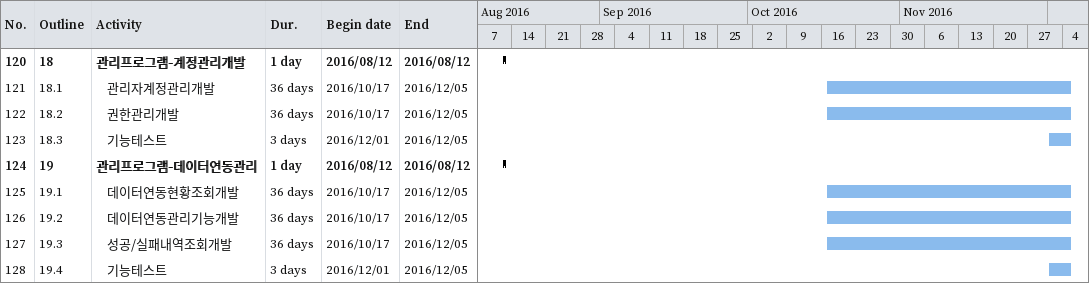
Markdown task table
| ID | WBS | Task | Duration | Start | Finish |
|---|---|---|---|---|---|
| 120 | 18 | **관리프로그램-계정관리개발** | 1d | 2016-08-12 | 2016-08-12 |
| 121 | 18.1 | 관리자계정관리개발 | 36d | 2016-10-17 | 2016-12-05 |
| 122 | 18.2 | 권한관리개발 | 36d | 2016-10-17 | 2016-12-05 |
| 123 | 18.3 | 기능테스트 | 3d | 2016-12-01 | 2016-12-05 |
| 124 | 19 | **관리프로그램-데이터연동관리** | 1d | 2016-08-12 | 2016-08-12 |
| 125 | 19.1 | 데이터연동현황조회개발 | 36d | 2016-10-17 | 2016-12-05 |
| 126 | 19.2 | 데이터연동관리기능개발 | 36d | 2016-10-17 | 2016-12-05 |
| 127 | 19.3 | 성공/실패내역조회개발 | 36d | 2016-10-17 | 2016-12-05 |
| 128 | 19.4 | 기능테스트 | 3d | 2016-12-01 | 2016-12-05 |
